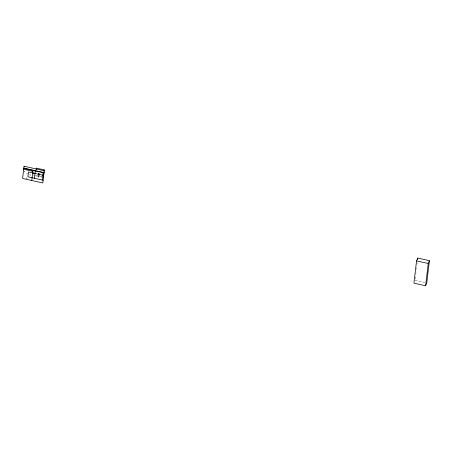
<?xml version="1.0" encoding="UTF-8"?>
<svg xmlns="http://www.w3.org/2000/svg" width="452" height="452" viewBox="0 0 452 452"><rect width="100%" height="100%" fill="white"/><g stroke="black" fill="none" stroke-linecap="round" stroke-linejoin="round"><path stroke-width="0.34" stroke-dasharray="2.26 1.69" d="M415.247 278.94L415.495 276.85M415.823 274.07L415.993 272.675M416.399 269.194L416.569 267.804M416.981 264.324L417.145 262.928M36.437 176.082C36.572 174.794 35.29 176.337 36.403 176.116M41.81 176.783L41.607 177.376M33.262 174.935L37.301 175.839M39.996 176.444L42.019 176.896M415.083 280.33L424.705 282.483"/><path stroke-width="0.68" d="M24.301 171.511L24.606 171.828M26.419 178.077L26.973 178.303M26.962 173.472L27.08 173.715M29.872 174.834L30.459 175.037M31.77 180.501L32.945 170.444M34.442 178.28L35.312 170.952M36.324 169.376L36.471 168.15L44.234 169.884L44.087 171.11M42.206 180.02L43.109 172.37M43.364 177.195L43.94 172.336M416.558 260.877L413.919 283.155L425.603 285.766L426.761 282.946L429.4 260.674L417.721 258.058L416.558 260.877L428.236 263.493L429.4 260.674M417.558 259.448L417.721 258.058M425.603 285.766L428.236 263.493M36.007 169.28L36.471 168.15M43.765 171.014L44.234 169.884M23.826 168.059L44.053 172.585M23.792 168.393L43.07 172.709M23.685 169.274L32.855 171.331M42.776 175.161L28.47 171.958L27.894 176.817L43.149 180.229M32.674 172.901L35.019 173.421M24.046 166.234L22.6 178.45L42.827 182.975L44.273 170.76L24.046 166.234M38.397 173.314L37.996 176.738L38.883 176.935L39.284 173.511L38.397 173.314"/></g></svg>
